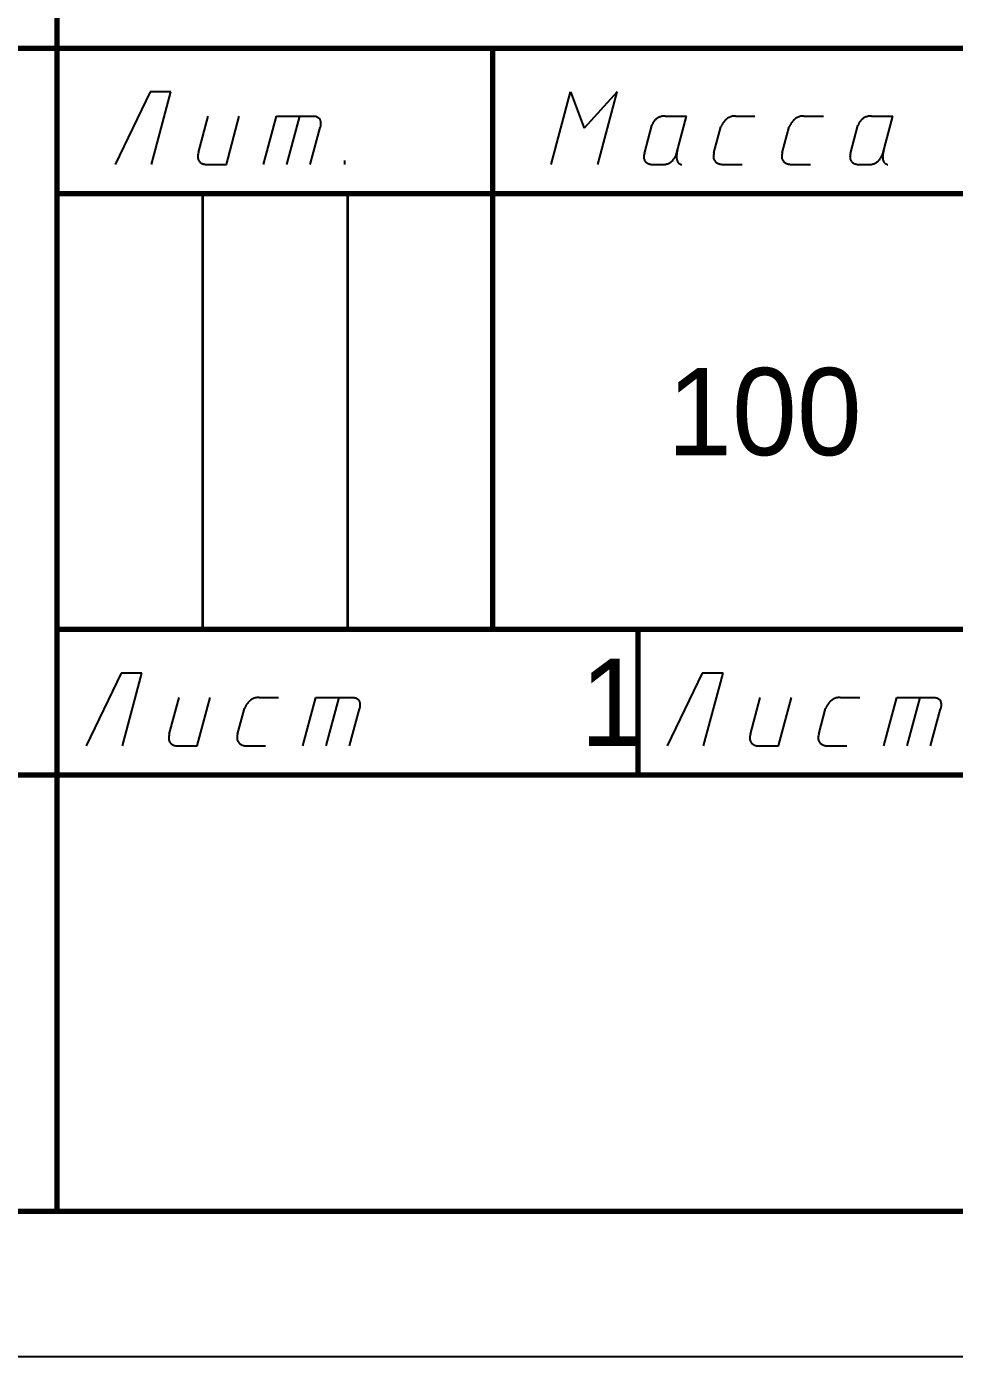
# Model space of a CAD drawing. Extents: x 0 to 420, y 0 to 297.
# Drawn here: x 363.95 to 395.88, y 0 to 45.74 of the extents above; entities that cross this region are included whole.
import ezdxf

# ---------------------------------------------------------------- set-up
doc = ezdxf.new("R2010")
doc.units = 0
doc.layers.get('0').update_dxf_attribs({"linetype": 'CONTINUOUS'})
doc.styles.add('cyrillic_ii', font='cyrillic_ii')

msp = doc.modelspace()

# ---------------------------------------------------------------- linework, layer by layer
at = {"lineweight": 70}
for p, q in [((365, 5), (365, 60)), ((295, 45), (415, 45)), ((380, 25), (380, 45)), ((365, 40), (415, 40)), ((380, 25), (365, 25)), ((415, 25), (380, 25)), ((385, 20), (385, 25)), ((295, 20), (415, 20)), ((20, 5), (415, 5))]:
    msp.add_line(p, q, dxfattribs=at)
at = {"linetype": 'CONTINUOUS', "lineweight": 25}
for p, q in [((368.206, 43.5), (367, 41)), ((368.92, 43.5), (368.206, 43.5)), ((368.25, 41), (368.92, 43.5)), ((382, 41), (382.67, 43.5)), ((382, 41), (382.67, 43.5)), ((382.67, 43.5), (383.138, 42.25)), ((384.275, 43.5), (383.138, 42.25)), ((383.606, 41), (384.275, 43.5)), ((369.862, 41.407), (370.2, 42.667)), ((370.825, 41), (371.272, 42.667)), ((372.105, 41), (372.552, 42.667)), ((372.552, 42.667), (373.81, 42.667)), ((372.908, 41), (373.355, 42.667)), ((373.81, 42.667), (373.842, 42.666)), ((373.842, 42.666), (373.872, 42.662)), ((373.872, 42.662), (373.9, 42.657)), ((373.9, 42.657), (373.925, 42.65)), ((373.925, 42.65), (373.947, 42.641)), ((373.947, 42.641), (373.967, 42.63)), ((373.967, 42.63), (373.985, 42.618)), ((373.985, 42.618), (374.001, 42.605)), ((374.001, 42.605), (374.015, 42.591)), ((374.015, 42.591), (374.027, 42.575)), ((374.027, 42.575), (374.037, 42.559)), ((374.037, 42.559), (374.046, 42.542)), ((374.046, 42.542), (374.053, 42.525)), ((385.596, 42.544), (385.581, 42.529)), ((385.613, 42.559), (385.596, 42.544)), ((385.631, 42.574), (385.613, 42.559)), ((385.651, 42.588), (385.631, 42.574)), ((385.672, 42.601), (385.651, 42.588)), ((385.694, 42.613), (385.672, 42.601)), ((385.718, 42.625), (385.694, 42.613)), ((385.743, 42.635), (385.718, 42.625)), ((385.77, 42.644), (385.743, 42.635)), ((385.798, 42.652), (385.77, 42.644)), ((385.828, 42.658), (385.798, 42.652)), ((385.86, 42.663), (385.828, 42.658)), ((385.893, 42.666), (385.86, 42.663)), ((385.928, 42.667), (385.893, 42.666)), ((385.928, 42.667), (386.666, 42.667)), ((386.319, 41.371), (386.666, 42.667)), ((388.033, 42.555), (388.012, 42.538)), ((388.054, 42.572), (388.033, 42.555)), ((388.077, 42.588), (388.054, 42.572)), ((388.101, 42.602), (388.077, 42.588)), ((388.126, 42.616), (388.101, 42.602)), ((388.153, 42.629), (388.126, 42.616)), ((388.182, 42.64), (388.153, 42.629)), ((388.212, 42.649), (388.182, 42.64)), ((388.243, 42.656), (388.212, 42.649)), ((388.276, 42.662), (388.243, 42.656)), ((388.31, 42.665), (388.276, 42.662)), ((388.346, 42.667), (388.31, 42.665)), ((388.346, 42.667), (389.019, 42.667)), ((390.385, 42.555), (390.365, 42.538)), ((390.406, 42.572), (390.385, 42.555)), ((390.429, 42.588), (390.406, 42.572)), ((390.453, 42.602), (390.429, 42.588)), ((390.479, 42.616), (390.453, 42.602)), ((390.506, 42.629), (390.479, 42.616)), ((390.534, 42.64), (390.506, 42.629)), ((390.564, 42.649), (390.534, 42.64)), ((390.595, 42.656), (390.564, 42.649)), ((390.628, 42.662), (390.595, 42.656)), ((390.662, 42.665), (390.628, 42.662)), ((390.698, 42.667), (390.662, 42.665)), ((390.698, 42.667), (391.371, 42.667)), ((392.692, 42.544), (392.676, 42.529)), ((392.708, 42.559), (392.692, 42.544)), ((392.727, 42.574), (392.708, 42.559)), ((392.746, 42.588), (392.727, 42.574)), ((392.767, 42.601), (392.746, 42.588)), ((392.789, 42.613), (392.767, 42.601)), ((392.813, 42.625), (392.789, 42.613)), ((392.838, 42.635), (392.813, 42.625)), ((392.865, 42.644), (392.838, 42.635)), ((392.893, 42.652), (392.865, 42.644)), ((392.923, 42.658), (392.893, 42.652)), ((392.955, 42.663), (392.923, 42.658)), ((392.988, 42.666), (392.955, 42.663)), ((393.023, 42.667), (392.988, 42.666)), ((393.023, 42.667), (393.762, 42.667)), ((393.415, 41.371), (393.762, 42.667)), ((373.711, 41), (374.052, 42.272)), ((374.052, 42.272), (374.051, 42.268)), ((374.053, 42.278), (374.052, 42.272)), ((374.053, 42.525), (374.059, 42.506)), ((374.055, 42.286), (374.053, 42.278)), ((374.057, 42.295), (374.055, 42.286)), ((374.06, 42.306), (374.057, 42.295)), ((374.059, 42.506), (374.064, 42.488)), ((374.062, 42.319), (374.06, 42.306)), ((374.064, 42.332), (374.062, 42.319)), ((374.064, 42.488), (374.067, 42.47)), ((374.067, 42.347), (374.064, 42.332)), ((374.067, 42.47), (374.069, 42.451)), ((374.068, 42.363), (374.067, 42.347)), ((374.07, 42.379), (374.068, 42.363)), ((374.069, 42.451), (374.071, 42.433)), ((374.071, 42.397), (374.07, 42.379)), ((374.071, 42.433), (374.071, 42.414)), ((374.071, 42.414), (374.071, 42.397)), ((385.211, 41.382), (385.469, 42.345)), ((385.47, 42.349), (385.469, 42.346)), ((385.469, 42.346), (385.469, 42.345)), ((385.472, 42.353), (385.47, 42.349)), ((385.474, 42.36), (385.472, 42.353)), ((385.477, 42.367), (385.474, 42.36)), ((385.48, 42.377), (385.477, 42.367)), ((385.485, 42.387), (385.48, 42.377)), ((385.49, 42.398), (385.485, 42.387)), ((385.496, 42.411), (385.49, 42.398)), ((385.503, 42.424), (385.496, 42.411)), ((385.511, 42.438), (385.503, 42.424)), ((385.52, 42.452), (385.511, 42.438)), ((385.53, 42.467), (385.52, 42.452)), ((385.541, 42.483), (385.53, 42.467)), ((385.553, 42.498), (385.541, 42.483)), ((385.566, 42.514), (385.553, 42.498)), ((385.581, 42.529), (385.566, 42.514)), ((387.606, 41.398), (387.845, 42.29)), ((387.846, 42.292), (387.845, 42.29)), ((387.845, 42.29), (387.845, 42.29)), ((387.848, 42.297), (387.846, 42.292)), ((387.851, 42.303), (387.848, 42.297)), ((387.854, 42.312), (387.851, 42.303)), ((387.859, 42.322), (387.854, 42.312)), ((387.864, 42.334), (387.859, 42.322)), ((387.87, 42.347), (387.864, 42.334)), ((387.878, 42.361), (387.87, 42.347)), ((387.886, 42.377), (387.878, 42.361)), ((387.896, 42.393), (387.886, 42.377)), ((387.906, 42.41), (387.896, 42.393)), ((387.918, 42.428), (387.906, 42.41)), ((387.931, 42.446), (387.918, 42.428)), ((387.945, 42.464), (387.931, 42.446)), ((387.96, 42.483), (387.945, 42.464)), ((387.976, 42.501), (387.96, 42.483)), ((387.994, 42.52), (387.976, 42.501)), ((388.012, 42.538), (387.994, 42.52)), ((389.959, 41.398), (390.197, 42.29)), ((390.198, 42.29), (390.197, 42.29)), ((390.2, 42.297), (390.198, 42.292)), ((390.198, 42.292), (390.198, 42.29)), ((390.203, 42.303), (390.2, 42.297)), ((390.206, 42.312), (390.203, 42.303)), ((390.211, 42.322), (390.206, 42.312)), ((390.216, 42.334), (390.211, 42.322)), ((390.223, 42.347), (390.216, 42.334)), ((390.23, 42.361), (390.223, 42.347)), ((390.238, 42.377), (390.23, 42.361)), ((390.248, 42.393), (390.238, 42.377)), ((390.258, 42.41), (390.248, 42.393)), ((390.27, 42.428), (390.258, 42.41)), ((390.283, 42.446), (390.27, 42.428)), ((390.297, 42.464), (390.283, 42.446)), ((390.312, 42.483), (390.297, 42.464)), ((390.328, 42.501), (390.312, 42.483)), ((390.346, 42.52), (390.328, 42.501)), ((390.365, 42.538), (390.346, 42.52)), ((392.306, 41.382), (392.564, 42.345)), ((392.565, 42.346), (392.564, 42.345)), ((392.566, 42.349), (392.565, 42.346)), ((392.567, 42.353), (392.566, 42.349)), ((392.569, 42.36), (392.567, 42.353)), ((392.572, 42.367), (392.569, 42.36)), ((392.576, 42.377), (392.572, 42.367)), ((392.58, 42.387), (392.576, 42.377)), ((392.585, 42.398), (392.58, 42.387)), ((392.591, 42.411), (392.585, 42.398)), ((392.598, 42.424), (392.591, 42.411)), ((392.606, 42.438), (392.598, 42.424)), ((392.615, 42.452), (392.606, 42.438)), ((392.625, 42.467), (392.615, 42.452)), ((392.636, 42.483), (392.625, 42.467)), ((392.648, 42.498), (392.636, 42.483)), ((392.662, 42.514), (392.648, 42.498)), ((392.676, 42.529), (392.662, 42.514)), ((369.843, 41.3), (369.842, 41.269)), ((369.842, 41.269), (369.843, 41.24)), ((369.847, 41.333), (369.843, 41.3)), ((369.843, 41.24), (369.847, 41.213)), ((369.853, 41.369), (369.847, 41.333)), ((369.847, 41.213), (369.852, 41.189)), ((369.852, 41.189), (369.86, 41.166)), ((369.862, 41.407), (369.853, 41.369)), ((385.194, 41.281), (385.193, 41.252)), ((385.193, 41.252), (385.195, 41.225)), ((385.197, 41.312), (385.194, 41.281)), ((385.195, 41.225), (385.199, 41.2)), ((385.203, 41.346), (385.197, 41.312)), ((385.199, 41.2), (385.204, 41.177)), ((385.211, 41.382), (385.203, 41.346)), ((385.204, 41.177), (385.212, 41.156)), ((386.203, 41.158), (386.217, 41.176)), ((386.217, 41.176), (386.231, 41.194)), ((386.231, 41.194), (386.243, 41.211)), ((386.243, 41.211), (386.255, 41.229)), ((386.255, 41.229), (386.265, 41.246)), ((386.265, 41.246), (386.274, 41.263)), ((386.274, 41.263), (386.283, 41.279)), ((386.283, 41.279), (386.29, 41.294)), ((386.29, 41.294), (386.296, 41.309)), ((386.296, 41.309), (386.302, 41.322)), ((386.302, 41.322), (386.307, 41.334)), ((386.307, 41.334), (386.311, 41.345)), ((386.311, 41.345), (386.314, 41.354)), ((386.314, 41.354), (386.316, 41.361)), ((386.316, 41.361), (386.318, 41.366)), ((386.32, 41.327), (386.317, 41.292)), ((386.317, 41.292), (386.317, 41.259)), ((386.317, 41.259), (386.317, 41.229)), ((386.317, 41.229), (386.32, 41.202)), ((386.318, 41.366), (386.319, 41.37)), ((386.319, 41.37), (386.319, 41.371)), ((386.325, 41.364), (386.32, 41.327)), ((386.32, 41.202), (386.324, 41.177)), ((386.324, 41.177), (386.329, 41.154)), ((386.332, 41.405), (386.325, 41.364)), ((386.341, 41.448), (386.332, 41.405)), ((386.352, 41.494), (386.341, 41.448)), ((387.592, 41.326), (387.589, 41.293)), ((387.589, 41.293), (387.589, 41.263)), ((387.589, 41.263), (387.591, 41.235)), ((387.591, 41.235), (387.596, 41.209)), ((387.598, 41.361), (387.592, 41.326)), ((387.596, 41.209), (387.603, 41.185)), ((387.606, 41.398), (387.598, 41.361)), ((387.603, 41.185), (387.611, 41.163)), ((389.944, 41.326), (389.941, 41.293)), ((389.941, 41.293), (389.941, 41.263)), ((389.941, 41.263), (389.943, 41.235)), ((389.943, 41.235), (389.948, 41.209)), ((389.95, 41.361), (389.944, 41.326)), ((389.948, 41.209), (389.955, 41.185)), ((389.959, 41.398), (389.95, 41.361)), ((389.955, 41.185), (389.963, 41.163)), ((392.289, 41.281), (392.288, 41.252)), ((392.288, 41.252), (392.29, 41.225)), ((392.292, 41.312), (392.289, 41.281)), ((392.29, 41.225), (392.294, 41.2)), ((392.298, 41.346), (392.292, 41.312)), ((392.294, 41.2), (392.3, 41.177)), ((392.306, 41.382), (392.298, 41.346)), ((392.3, 41.177), (392.307, 41.156)), ((393.298, 41.158), (393.313, 41.176)), ((393.313, 41.176), (393.326, 41.194)), ((393.326, 41.194), (393.339, 41.211)), ((393.339, 41.211), (393.35, 41.229)), ((393.35, 41.229), (393.36, 41.246)), ((393.36, 41.246), (393.369, 41.263)), ((393.369, 41.263), (393.378, 41.279)), ((393.378, 41.279), (393.385, 41.294)), ((393.385, 41.294), (393.392, 41.309)), ((393.392, 41.309), (393.397, 41.322)), ((393.397, 41.322), (393.402, 41.334)), ((393.402, 41.334), (393.406, 41.345)), ((393.406, 41.345), (393.409, 41.354)), ((393.409, 41.354), (393.412, 41.361)), ((393.412, 41.361), (393.413, 41.366)), ((393.413, 41.292), (393.412, 41.259)), ((393.412, 41.259), (393.413, 41.229)), ((393.413, 41.366), (393.414, 41.37)), ((393.415, 41.327), (393.413, 41.292)), ((393.413, 41.229), (393.415, 41.202)), ((393.414, 41.37), (393.415, 41.371)), ((393.42, 41.364), (393.415, 41.327)), ((393.415, 41.202), (393.419, 41.177)), ((393.419, 41.177), (393.424, 41.154)), ((393.427, 41.405), (393.42, 41.364)), ((393.436, 41.448), (393.427, 41.405)), ((393.448, 41.494), (393.436, 41.448)), ((369.86, 41.166), (369.868, 41.145)), ((369.868, 41.145), (369.879, 41.126)), ((369.879, 41.126), (369.891, 41.109)), ((369.891, 41.109), (369.904, 41.094)), ((369.904, 41.094), (369.917, 41.08)), ((369.917, 41.08), (369.932, 41.067)), ((369.932, 41.067), (369.948, 41.056)), ((369.948, 41.056), (369.964, 41.046)), ((369.964, 41.046), (369.98, 41.037)), ((369.98, 41.037), (369.996, 41.03)), ((369.996, 41.03), (370.013, 41.024)), ((370.013, 41.024), (370.029, 41.018)), ((370.029, 41.018), (370.045, 41.014)), ((370.045, 41.014), (370.06, 41.01)), ((370.06, 41.01), (370.075, 41.007)), ((370.075, 41.007), (370.089, 41.005)), ((370.089, 41.005), (370.102, 41.003)), ((370.102, 41.003), (370.114, 41.002)), ((370.114, 41.002), (370.124, 41.001)), ((370.124, 41.001), (370.133, 41)), ((370.133, 41), (370.141, 41)), ((370.141, 41), (370.146, 41)), ((370.146, 41), (370.15, 41)), ((370.15, 41), (370.825, 41)), ((374.904, 41), (374.904, 41.139)), ((385.212, 41.156), (385.221, 41.136)), ((385.221, 41.136), (385.231, 41.119)), ((385.231, 41.119), (385.243, 41.102)), ((385.243, 41.102), (385.256, 41.088)), ((385.256, 41.088), (385.27, 41.075)), ((385.27, 41.075), (385.285, 41.063)), ((385.285, 41.063), (385.3, 41.052)), ((385.3, 41.052), (385.316, 41.043)), ((385.316, 41.043), (385.332, 41.035)), ((385.332, 41.035), (385.348, 41.028)), ((385.348, 41.028), (385.365, 41.022)), ((385.365, 41.022), (385.381, 41.017)), ((385.381, 41.017), (385.396, 41.013)), ((385.396, 41.013), (385.412, 41.009)), ((385.412, 41.009), (385.426, 41.007)), ((385.426, 41.007), (385.44, 41.004)), ((385.44, 41.004), (385.452, 41.003)), ((385.452, 41.003), (385.464, 41.002)), ((385.464, 41.002), (385.474, 41.001)), ((385.474, 41.001), (385.483, 41)), ((385.483, 41), (385.49, 41)), ((385.49, 41), (385.495, 41)), ((385.495, 41), (385.498, 41)), ((385.498, 41), (385.858, 41)), ((385.858, 41), (385.892, 41.001)), ((385.892, 41.001), (385.925, 41.004)), ((385.925, 41.004), (385.956, 41.01)), ((385.956, 41.01), (385.985, 41.017)), ((385.985, 41.017), (386.013, 41.026)), ((386.013, 41.026), (386.04, 41.036)), ((386.04, 41.036), (386.065, 41.048)), ((386.065, 41.048), (386.088, 41.061)), ((386.088, 41.061), (386.111, 41.075)), ((386.111, 41.075), (386.132, 41.09)), ((386.132, 41.09), (386.151, 41.106)), ((386.151, 41.106), (386.17, 41.123)), ((386.17, 41.123), (386.187, 41.14)), ((386.187, 41.14), (386.203, 41.158)), ((386.329, 41.154), (386.336, 41.133)), ((386.336, 41.133), (386.343, 41.114)), ((386.343, 41.114), (386.351, 41.097)), ((386.351, 41.097), (386.361, 41.082)), ((386.361, 41.082), (386.37, 41.068)), ((386.37, 41.068), (386.38, 41.056)), ((386.38, 41.056), (386.391, 41.046)), ((386.391, 41.046), (386.402, 41.036)), ((386.402, 41.036), (386.413, 41.029)), ((386.413, 41.029), (386.423, 41.022)), ((386.423, 41.022), (386.434, 41.017)), ((386.434, 41.017), (386.444, 41.012)), ((386.444, 41.012), (386.454, 41.008)), ((386.454, 41.008), (386.463, 41.006)), ((386.463, 41.006), (386.471, 41.004)), ((386.471, 41.004), (386.479, 41.002)), ((386.479, 41.002), (386.485, 41.001)), ((386.485, 41.001), (386.49, 41)), ((386.49, 41), (386.494, 41)), ((386.494, 41), (386.497, 41)), ((386.497, 41), (386.498, 41)), ((387.611, 41.163), (387.622, 41.142)), ((387.622, 41.142), (387.634, 41.124)), ((387.634, 41.124), (387.647, 41.107)), ((387.647, 41.107), (387.662, 41.092)), ((387.662, 41.092), (387.677, 41.078)), ((387.677, 41.078), (387.694, 41.066)), ((387.694, 41.066), (387.711, 41.055)), ((387.711, 41.055), (387.728, 41.045)), ((387.728, 41.045), (387.746, 41.037)), ((387.746, 41.037), (387.764, 41.029)), ((387.764, 41.029), (387.782, 41.023)), ((387.782, 41.023), (387.799, 41.018)), ((387.799, 41.018), (387.817, 41.013)), ((387.817, 41.013), (387.833, 41.01)), ((387.833, 41.01), (387.849, 41.007)), ((387.849, 41.007), (387.863, 41.005)), ((387.863, 41.005), (387.877, 41.003)), ((387.877, 41.003), (387.889, 41.002)), ((387.889, 41.002), (387.9, 41.001)), ((387.9, 41.001), (387.909, 41)), ((387.909, 41), (387.916, 41)), ((387.916, 41), (387.92, 41)), ((387.92, 41), (387.923, 41)), ((387.923, 41), (388.572, 41)), ((389.963, 41.163), (389.974, 41.142)), ((389.974, 41.142), (389.986, 41.124)), ((389.986, 41.124), (389.999, 41.107)), ((389.999, 41.107), (390.014, 41.092)), ((390.014, 41.092), (390.029, 41.078)), ((390.029, 41.078), (390.046, 41.066)), ((390.046, 41.066), (390.063, 41.055)), ((390.063, 41.055), (390.08, 41.045)), ((390.08, 41.045), (390.098, 41.037)), ((390.098, 41.037), (390.116, 41.029)), ((390.116, 41.029), (390.134, 41.023)), ((390.134, 41.023), (390.152, 41.018)), ((390.152, 41.018), (390.169, 41.013)), ((390.169, 41.013), (390.185, 41.01)), ((390.185, 41.01), (390.201, 41.007)), ((390.201, 41.007), (390.216, 41.005)), ((390.216, 41.005), (390.229, 41.003)), ((390.229, 41.003), (390.241, 41.002)), ((390.241, 41.002), (390.252, 41.001)), ((390.252, 41.001), (390.261, 41)), ((390.261, 41), (390.268, 41)), ((390.268, 41), (390.273, 41)), ((390.273, 41), (390.275, 41)), ((390.275, 41), (390.924, 41)), ((392.307, 41.156), (392.316, 41.136)), ((392.316, 41.136), (392.327, 41.119)), ((392.327, 41.119), (392.338, 41.102)), ((392.338, 41.102), (392.351, 41.088)), ((392.351, 41.088), (392.365, 41.075)), ((392.365, 41.075), (392.38, 41.063)), ((392.38, 41.063), (392.395, 41.052)), ((392.395, 41.052), (392.411, 41.043)), ((392.411, 41.043), (392.427, 41.035)), ((392.427, 41.035), (392.444, 41.028)), ((392.444, 41.028), (392.46, 41.022)), ((392.46, 41.022), (392.476, 41.017)), ((392.476, 41.017), (392.492, 41.013)), ((392.492, 41.013), (392.507, 41.009)), ((392.507, 41.009), (392.521, 41.007)), ((392.521, 41.007), (392.535, 41.004)), ((392.535, 41.004), (392.548, 41.003)), ((392.548, 41.003), (392.559, 41.002)), ((392.559, 41.002), (392.569, 41.001)), ((392.569, 41.001), (392.578, 41)), ((392.578, 41), (392.585, 41)), ((392.585, 41), (392.59, 41)), ((392.59, 41), (392.593, 41)), ((392.593, 41), (392.953, 41)), ((392.953, 41), (392.988, 41.001)), ((392.988, 41.001), (393.02, 41.004)), ((393.02, 41.004), (393.051, 41.01)), ((393.051, 41.01), (393.081, 41.017)), ((393.081, 41.017), (393.109, 41.026)), ((393.109, 41.026), (393.135, 41.036)), ((393.135, 41.036), (393.16, 41.048)), ((393.16, 41.048), (393.184, 41.061)), ((393.184, 41.061), (393.206, 41.075)), ((393.206, 41.075), (393.227, 41.09)), ((393.227, 41.09), (393.247, 41.106)), ((393.247, 41.106), (393.265, 41.123)), ((393.265, 41.123), (393.282, 41.14)), ((393.282, 41.14), (393.298, 41.158)), ((393.424, 41.154), (393.431, 41.133)), ((393.431, 41.133), (393.438, 41.114)), ((393.438, 41.114), (393.447, 41.097)), ((393.447, 41.097), (393.456, 41.082)), ((393.456, 41.082), (393.466, 41.068)), ((393.466, 41.068), (393.476, 41.056)), ((393.476, 41.056), (393.486, 41.046)), ((393.486, 41.046), (393.497, 41.036)), ((393.497, 41.036), (393.508, 41.029)), ((393.508, 41.029), (393.519, 41.022)), ((393.519, 41.022), (393.529, 41.017)), ((393.529, 41.017), (393.54, 41.012)), ((393.54, 41.012), (393.549, 41.008)), ((393.549, 41.008), (393.558, 41.006)), ((393.558, 41.006), (393.567, 41.004)), ((393.567, 41.004), (393.574, 41.002)), ((393.574, 41.002), (393.581, 41.001)), ((393.581, 41.001), (393.586, 41)), ((393.586, 41), (393.59, 41)), ((393.59, 41), (393.592, 41)), ((393.592, 41), (393.593, 41)), ((367.206, 23.5), (366, 21)), ((367.92, 23.5), (367.206, 23.5)), ((367.25, 21), (367.92, 23.5)), ((387.206, 23.5), (386, 21)), ((387.92, 23.5), (387.206, 23.5)), ((387.25, 21), (387.92, 23.5)), ((368.862, 21.407), (369.2, 22.667)), ((369.825, 21), (370.272, 22.667)), ((371.523, 22.428), (371.512, 22.41)), ((371.536, 22.446), (371.523, 22.428)), ((371.55, 22.464), (371.536, 22.446)), ((371.565, 22.483), (371.55, 22.464)), ((371.582, 22.501), (371.565, 22.483)), ((371.599, 22.52), (371.582, 22.501)), ((371.618, 22.538), (371.599, 22.52)), ((371.638, 22.555), (371.618, 22.538)), ((371.66, 22.572), (371.638, 22.555)), ((371.682, 22.588), (371.66, 22.572)), ((371.706, 22.602), (371.682, 22.588)), ((371.732, 22.616), (371.706, 22.602)), ((371.759, 22.629), (371.732, 22.616)), ((371.787, 22.64), (371.759, 22.629)), ((371.817, 22.649), (371.787, 22.64)), ((371.849, 22.656), (371.817, 22.649)), ((371.881, 22.662), (371.849, 22.656)), ((371.916, 22.665), (371.881, 22.662)), ((371.952, 22.667), (371.916, 22.665)), ((371.952, 22.667), (372.624, 22.667)), ((373.457, 21), (373.904, 22.667)), ((373.904, 22.667), (375.162, 22.667)), ((374.26, 21), (374.707, 22.667)), ((375.162, 22.667), (375.194, 22.666)), ((375.194, 22.666), (375.224, 22.662)), ((375.224, 22.662), (375.252, 22.657)), ((375.252, 22.657), (375.277, 22.65)), ((375.277, 22.65), (375.299, 22.641)), ((375.299, 22.641), (375.319, 22.63)), ((375.319, 22.63), (375.337, 22.618)), ((375.337, 22.618), (375.353, 22.605)), ((375.353, 22.605), (375.367, 22.591)), ((375.367, 22.591), (375.379, 22.575)), ((375.379, 22.575), (375.39, 22.559)), ((375.39, 22.559), (375.398, 22.542)), ((375.398, 22.542), (375.405, 22.525)), ((375.405, 22.525), (375.411, 22.506)), ((375.411, 22.506), (375.416, 22.488)), ((375.416, 22.488), (375.419, 22.47)), ((375.419, 22.47), (375.421, 22.451)), ((375.421, 22.451), (375.423, 22.433)), ((375.423, 22.433), (375.423, 22.414)), ((375.423, 22.414), (375.423, 22.397)), ((388.862, 21.407), (389.2, 22.667)), ((389.825, 21), (390.272, 22.667)), ((391.523, 22.428), (391.512, 22.41)), ((391.536, 22.446), (391.523, 22.428)), ((391.55, 22.464), (391.536, 22.446)), ((391.565, 22.483), (391.55, 22.464)), ((391.582, 22.501), (391.565, 22.483)), ((391.599, 22.52), (391.582, 22.501)), ((391.618, 22.538), (391.599, 22.52)), ((391.638, 22.555), (391.618, 22.538)), ((391.66, 22.572), (391.638, 22.555)), ((391.682, 22.588), (391.66, 22.572)), ((391.706, 22.602), (391.682, 22.588)), ((391.732, 22.616), (391.706, 22.602)), ((391.759, 22.629), (391.732, 22.616)), ((391.787, 22.64), (391.759, 22.629)), ((391.817, 22.649), (391.787, 22.64)), ((391.849, 22.656), (391.817, 22.649)), ((391.881, 22.662), (391.849, 22.656)), ((391.916, 22.665), (391.881, 22.662)), ((391.952, 22.667), (391.916, 22.665)), ((391.952, 22.667), (392.624, 22.667)), ((393.457, 21), (393.904, 22.667)), ((393.904, 22.667), (395.162, 22.667)), ((394.26, 21), (394.707, 22.667)), ((395.162, 22.667), (395.194, 22.666)), ((395.194, 22.666), (395.224, 22.662)), ((395.224, 22.662), (395.252, 22.657)), ((395.252, 22.657), (395.277, 22.65)), ((395.277, 22.65), (395.299, 22.641)), ((395.299, 22.641), (395.319, 22.63)), ((395.319, 22.63), (395.337, 22.618)), ((395.337, 22.618), (395.353, 22.605)), ((395.353, 22.605), (395.367, 22.591)), ((395.367, 22.591), (395.379, 22.575)), ((395.379, 22.575), (395.39, 22.559)), ((395.39, 22.559), (395.398, 22.542)), ((395.398, 22.542), (395.405, 22.525)), ((395.405, 22.525), (395.411, 22.506)), ((395.411, 22.506), (395.416, 22.488)), ((395.416, 22.488), (395.419, 22.47)), ((395.419, 22.47), (395.421, 22.451)), ((395.421, 22.451), (395.423, 22.433)), ((395.423, 22.433), (395.423, 22.414)), ((395.423, 22.414), (395.423, 22.397)), ((371.212, 21.398), (371.451, 22.29)), ((371.452, 22.292), (371.451, 22.29)), ((371.451, 22.29), (371.451, 22.29)), ((371.454, 22.297), (371.452, 22.292)), ((371.456, 22.303), (371.454, 22.297)), ((371.46, 22.312), (371.456, 22.303)), ((371.464, 22.322), (371.46, 22.312)), ((371.47, 22.334), (371.464, 22.322)), ((371.476, 22.347), (371.47, 22.334)), ((371.483, 22.361), (371.476, 22.347)), ((371.492, 22.377), (371.483, 22.361)), ((371.501, 22.393), (371.492, 22.377)), ((371.512, 22.41), (371.501, 22.393)), ((375.063, 21), (375.404, 22.272)), ((375.404, 22.272), (375.403, 22.268)), ((375.405, 22.278), (375.404, 22.272)), ((375.407, 22.286), (375.405, 22.278)), ((375.41, 22.295), (375.407, 22.286)), ((375.412, 22.306), (375.41, 22.295)), ((375.414, 22.319), (375.412, 22.306)), ((375.417, 22.332), (375.414, 22.319)), ((375.419, 22.347), (375.417, 22.332)), ((375.421, 22.363), (375.419, 22.347)), ((375.422, 22.379), (375.421, 22.363)), ((375.423, 22.397), (375.422, 22.379)), ((391.212, 21.398), (391.451, 22.29)), ((391.452, 22.292), (391.451, 22.29)), ((391.451, 22.29), (391.451, 22.29)), ((391.454, 22.297), (391.452, 22.292)), ((391.456, 22.303), (391.454, 22.297)), ((391.46, 22.312), (391.456, 22.303)), ((391.464, 22.322), (391.46, 22.312)), ((391.47, 22.334), (391.464, 22.322)), ((391.476, 22.347), (391.47, 22.334)), ((391.483, 22.361), (391.476, 22.347)), ((391.492, 22.377), (391.483, 22.361)), ((391.501, 22.393), (391.492, 22.377)), ((391.512, 22.41), (391.501, 22.393)), ((395.063, 21), (395.404, 22.272)), ((395.404, 22.272), (395.403, 22.268)), ((395.405, 22.278), (395.404, 22.272)), ((395.407, 22.286), (395.405, 22.278)), ((395.41, 22.295), (395.407, 22.286)), ((395.412, 22.306), (395.41, 22.295)), ((395.414, 22.319), (395.412, 22.306)), ((395.417, 22.332), (395.414, 22.319)), ((395.419, 22.347), (395.417, 22.332)), ((395.421, 22.363), (395.419, 22.347)), ((395.422, 22.379), (395.421, 22.363)), ((395.423, 22.397), (395.422, 22.379)), ((368.843, 21.3), (368.842, 21.269)), ((368.842, 21.269), (368.843, 21.24)), ((368.847, 21.333), (368.843, 21.3)), ((368.843, 21.24), (368.847, 21.213)), ((368.853, 21.369), (368.847, 21.333)), ((368.847, 21.213), (368.852, 21.189)), ((368.852, 21.189), (368.86, 21.166)), ((368.862, 21.407), (368.853, 21.369)), ((368.86, 21.166), (368.868, 21.145)), ((368.868, 21.145), (368.879, 21.126)), ((368.879, 21.126), (368.891, 21.109)), ((368.891, 21.109), (368.904, 21.094)), ((368.904, 21.094), (368.917, 21.08)), ((368.917, 21.08), (368.932, 21.067)), ((368.932, 21.067), (368.948, 21.056)), ((368.948, 21.056), (368.964, 21.046)), ((368.964, 21.046), (368.98, 21.037)), ((371.195, 21.293), (371.194, 21.263)), ((371.194, 21.263), (371.197, 21.235)), ((371.198, 21.326), (371.195, 21.293)), ((371.197, 21.235), (371.201, 21.209)), ((371.203, 21.361), (371.198, 21.326)), ((371.201, 21.209), (371.208, 21.185)), ((371.212, 21.398), (371.203, 21.361)), ((371.208, 21.185), (371.217, 21.163)), ((371.217, 21.163), (371.227, 21.142)), ((371.227, 21.142), (371.239, 21.124)), ((371.239, 21.124), (371.253, 21.107)), ((371.253, 21.107), (371.267, 21.092)), ((371.267, 21.092), (371.283, 21.078)), ((371.283, 21.078), (371.299, 21.066)), ((371.299, 21.066), (371.316, 21.055)), ((371.316, 21.055), (371.334, 21.045)), ((371.334, 21.045), (371.352, 21.037)), ((388.843, 21.3), (388.842, 21.269)), ((388.842, 21.269), (388.843, 21.24)), ((388.847, 21.333), (388.843, 21.3)), ((388.843, 21.24), (388.847, 21.213)), ((388.853, 21.369), (388.847, 21.333)), ((388.847, 21.213), (388.852, 21.189)), ((388.852, 21.189), (388.86, 21.166)), ((388.862, 21.407), (388.853, 21.369)), ((388.86, 21.166), (388.868, 21.145)), ((388.868, 21.145), (388.879, 21.126)), ((388.879, 21.126), (388.891, 21.109)), ((388.891, 21.109), (388.904, 21.094)), ((388.904, 21.094), (388.917, 21.08)), ((388.917, 21.08), (388.932, 21.067)), ((388.932, 21.067), (388.948, 21.056)), ((388.948, 21.056), (388.964, 21.046)), ((388.964, 21.046), (388.98, 21.037)), ((391.195, 21.293), (391.194, 21.263)), ((391.194, 21.263), (391.197, 21.235)), ((391.198, 21.326), (391.195, 21.293)), ((391.197, 21.235), (391.201, 21.209)), ((391.203, 21.361), (391.198, 21.326)), ((391.201, 21.209), (391.208, 21.185)), ((391.212, 21.398), (391.203, 21.361)), ((391.208, 21.185), (391.217, 21.163)), ((391.217, 21.163), (391.227, 21.142)), ((391.227, 21.142), (391.239, 21.124)), ((391.239, 21.124), (391.253, 21.107)), ((391.253, 21.107), (391.267, 21.092)), ((391.267, 21.092), (391.283, 21.078)), ((391.283, 21.078), (391.299, 21.066)), ((391.299, 21.066), (391.316, 21.055)), ((391.316, 21.055), (391.334, 21.045)), ((391.334, 21.045), (391.352, 21.037)), ((368.98, 21.037), (368.996, 21.03)), ((368.996, 21.03), (369.013, 21.024)), ((369.013, 21.024), (369.029, 21.018)), ((369.029, 21.018), (369.045, 21.014)), ((369.045, 21.014), (369.06, 21.01)), ((369.06, 21.01), (369.075, 21.007)), ((369.075, 21.007), (369.089, 21.005)), ((369.089, 21.005), (369.102, 21.003)), ((369.102, 21.003), (369.114, 21.002)), ((369.114, 21.002), (369.124, 21.001)), ((369.124, 21.001), (369.133, 21)), ((369.133, 21), (369.141, 21)), ((369.141, 21), (369.146, 21)), ((369.146, 21), (369.15, 21)), ((369.15, 21), (369.825, 21)), ((371.352, 21.037), (371.37, 21.029)), ((371.37, 21.029), (371.387, 21.023)), ((371.387, 21.023), (371.405, 21.018)), ((371.405, 21.018), (371.422, 21.013)), ((371.422, 21.013), (371.439, 21.01)), ((371.439, 21.01), (371.454, 21.007)), ((371.454, 21.007), (371.469, 21.005)), ((371.469, 21.005), (371.483, 21.003)), ((371.483, 21.003), (371.495, 21.002)), ((371.495, 21.002), (371.505, 21.001)), ((371.505, 21.001), (371.514, 21)), ((371.514, 21), (371.521, 21)), ((371.521, 21), (371.526, 21)), ((371.526, 21), (371.529, 21)), ((371.529, 21), (372.178, 21)), ((388.98, 21.037), (388.996, 21.03)), ((388.996, 21.03), (389.013, 21.024)), ((389.013, 21.024), (389.029, 21.018)), ((389.029, 21.018), (389.045, 21.014)), ((389.045, 21.014), (389.06, 21.01)), ((389.06, 21.01), (389.075, 21.007)), ((389.075, 21.007), (389.089, 21.005)), ((389.089, 21.005), (389.102, 21.003)), ((389.102, 21.003), (389.114, 21.002)), ((389.114, 21.002), (389.124, 21.001)), ((389.124, 21.001), (389.133, 21)), ((389.133, 21), (389.141, 21)), ((389.141, 21), (389.146, 21)), ((389.146, 21), (389.15, 21)), ((389.15, 21), (389.825, 21)), ((391.352, 21.037), (391.37, 21.029)), ((391.37, 21.029), (391.387, 21.023)), ((391.387, 21.023), (391.405, 21.018)), ((391.405, 21.018), (391.422, 21.013)), ((391.422, 21.013), (391.439, 21.01)), ((391.439, 21.01), (391.454, 21.007)), ((391.454, 21.007), (391.469, 21.005)), ((391.469, 21.005), (391.483, 21.003)), ((391.483, 21.003), (391.495, 21.002)), ((391.495, 21.002), (391.505, 21.001)), ((391.505, 21.001), (391.514, 21)), ((391.514, 21), (391.521, 21)), ((391.521, 21), (391.526, 21)), ((391.526, 21), (391.529, 21)), ((391.529, 21), (392.178, 21))]:
    msp.add_line(p, q, dxfattribs=at)
at = {"lineweight": 35}
for p, q in [((370, 40), (370, 25)), ((375, 40), (375, 25))]:
    msp.add_line(p, q, dxfattribs=at)
msp.add_line((0, 0), (420, 0))

# ---------------------------------------------------------------- texts
at = {"char_height": 3, "attachment_point": 1, "style": 'cyrillic_ii'}
for s, insert, width in [('100', (386, 34), 5.33333), ('1', (383, 24), 0.66667)]:
    msp.add_mtext(s, dxfattribs=dict(at, insert=insert, width=width))

doc.saveas('drawing.dxf')
